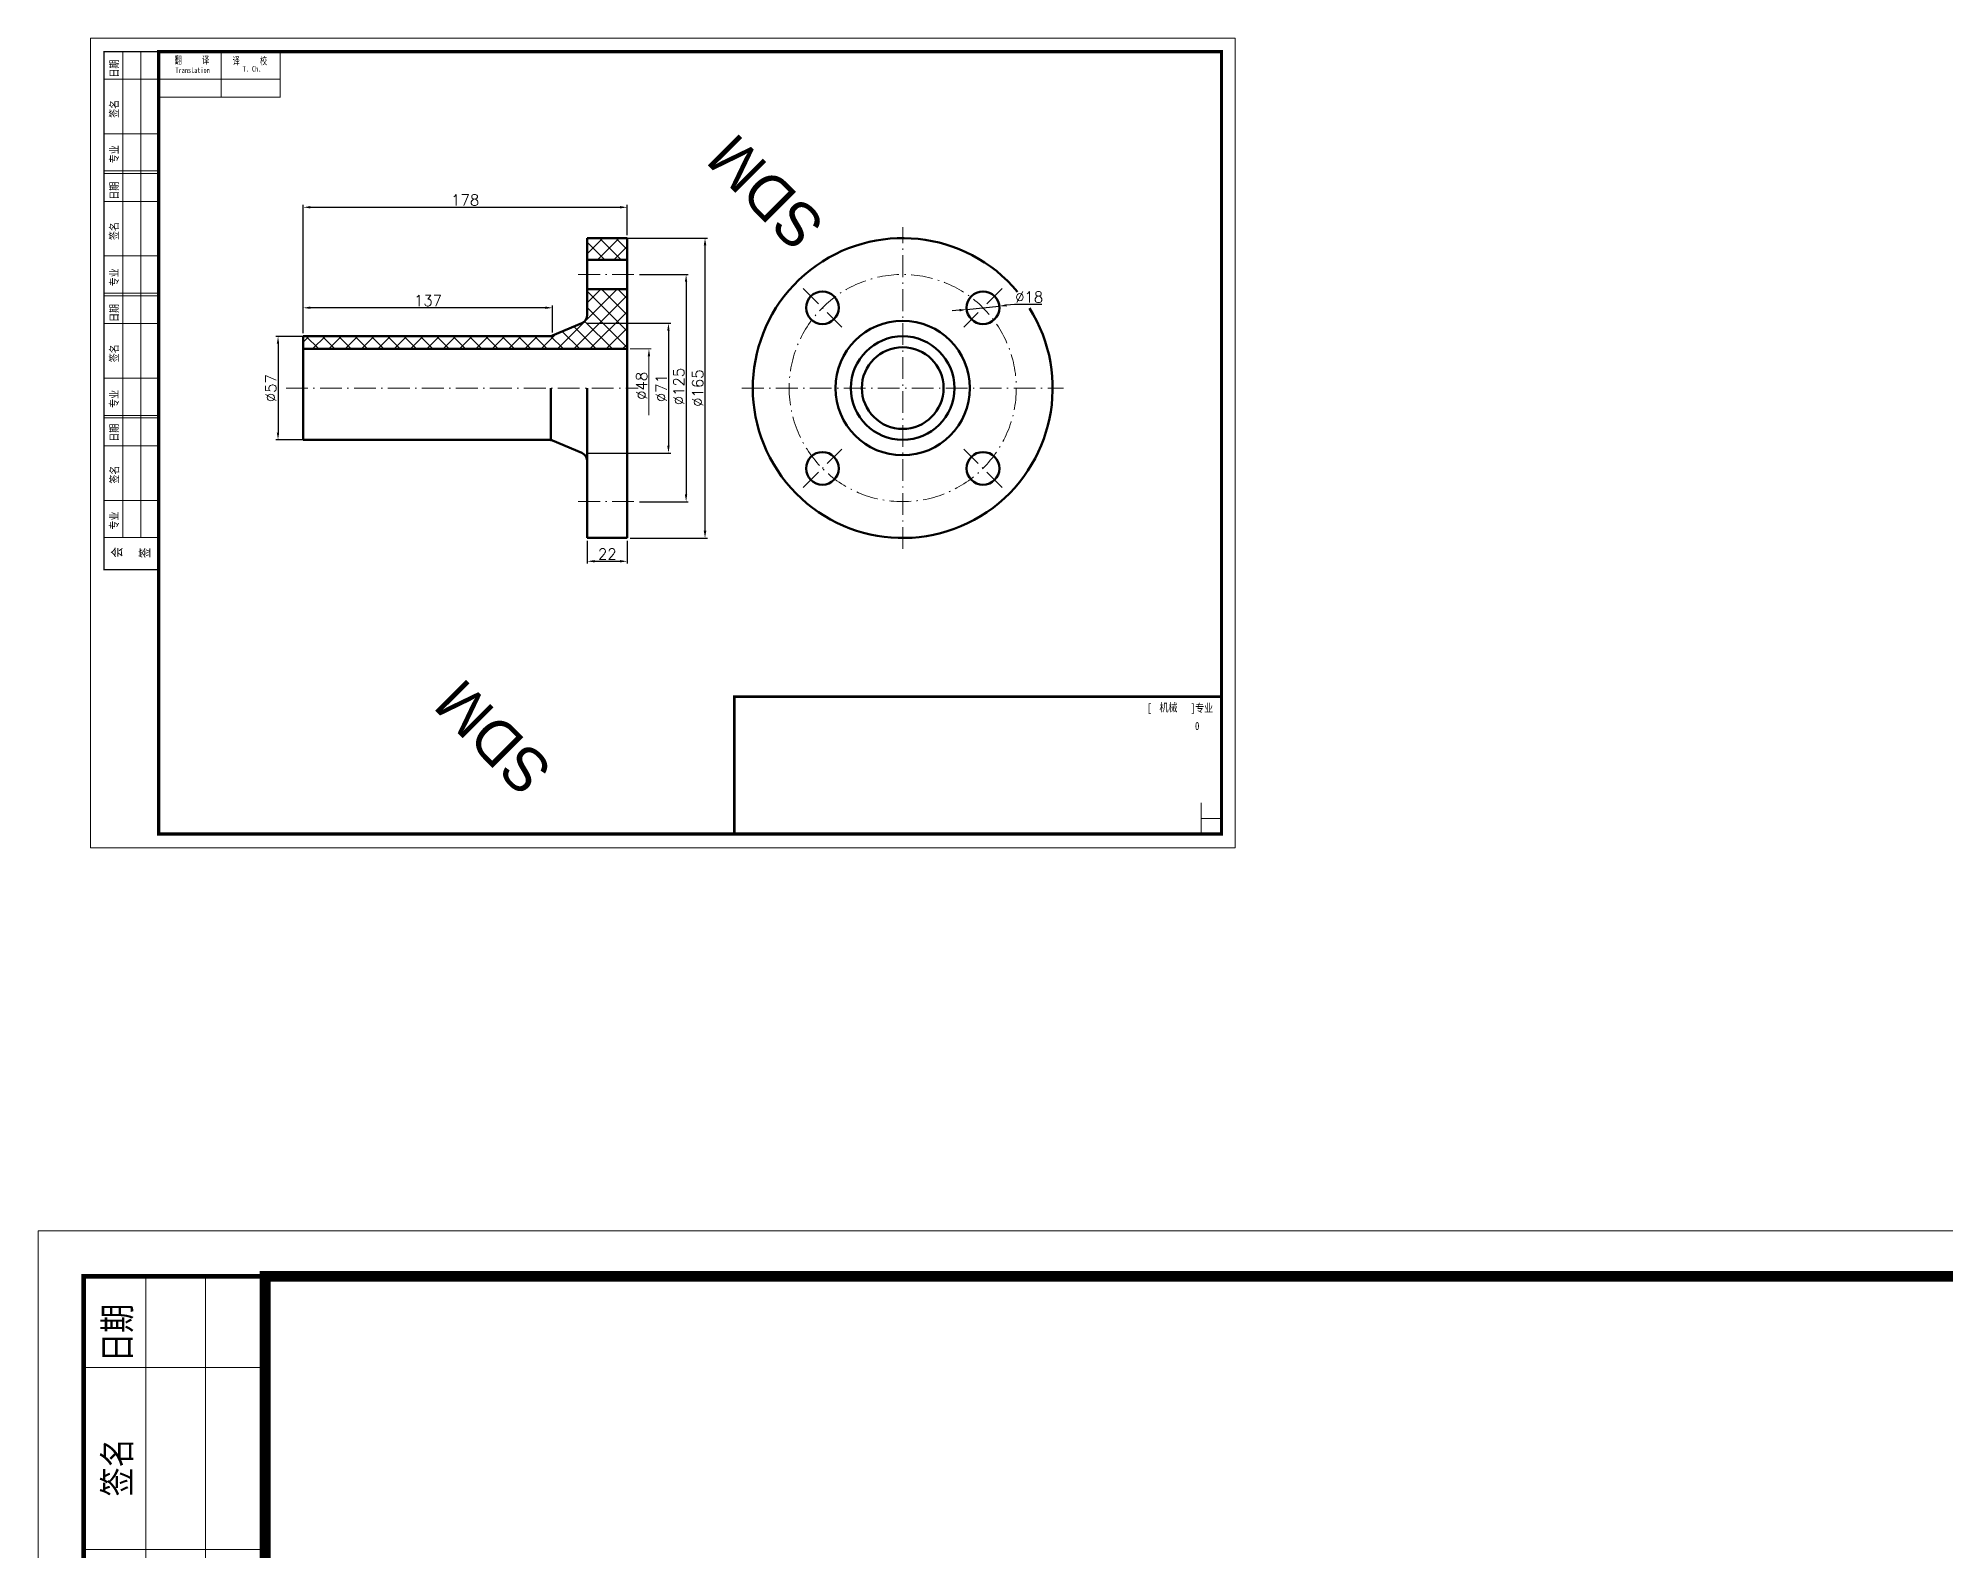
# Model space of a CAD drawing. Header units: millimetres. Extents: x -111403 to -40877, y -22 to 26358.
# Drawn here: x -52827 to -51777, y 1326 to 2159 of the extents above; entities that cross this region are included whole.
import ezdxf

# ---------------------------------------------------------------- set-up
doc = ezdxf.new("R2010")
doc.units = ezdxf.units.MM
doc.header["$PDMODE"] = 34
doc.header["$PDSIZE"] = -6
doc.linetypes.add('ACAD_ISO10W100', pattern=[18.7, 12, -3, 0.7, -3])
doc.linetypes.add('ACAD_ISO12W100', pattern=[22.4, 12, -3, 0.7, -3, 0.7, -3])
doc.layers.add('SDMDI', color=253, linetype='Continuous')
for name, color, linetype, lineweight in [('TK', 7, 'Continuous', 20), ('双点划线', 3, 'ACAD_ISO12W100', 18), ('标注', 7, 'Continuous', 18), ('粗实线', 2, 'Continuous', 70), ('细线', 4, 'Continuous', 13)]:
    doc.layers.add(name, color=color, linetype=linetype, lineweight=lineweight)
doc.styles.add('sdmdi', font='STCAIYUN.TTF', dxfattribs={"height": 16})
doc.styles.get("Standard").update_dxf_attribs({"font": 'txt.shx', "bigfont": 'hzfs.shx'})
doc.styles.add('宋体', font='SimSun.ttf', dxfattribs={"width": 0.7})
doc.dimstyles.new('ISO-25', dxfattribs={"dimtxt": 6, "dimasz": 4, "dimexe": 1.25, "dimexo": 1.625, "dimgap": 1, "dimtad": 1, "dimtoh": 1, "dimdec": 0, "dimdsep": 46, "dimtxsty": 'Standard', "dimcen": 2.5, "dimadec": 0, "dimazin": 0, "dimtfac": 1, "dimtdec": 0, "dimtmove": 0, "dimatfit": 3, "dimfxl": 0, "dimarcsym": 0})

# ---------------------------------------------------------------- blocks, each defined once
blk = doc.blocks.new('*D133')
at = {"layer": 'Defpoints', "color": 0, "ltscale": 50}
for p in [(-52502.9, 2065.5), (-52502.9, 2048.5), (-52681.3, 1994.5)]:
    blk.add_point(p, dxfattribs=at)
at = {"layer": '标注', "color": 0, "lineweight": -2, "ltscale": 50}
for p, q in [((-52681.3, 1996.2), (-52681.3, 2066.8)), ((-52677.3, 2065.5), (-52506.9, 2065.5)), ((-52502.9, 2050.2), (-52502.9, 2066.8))]:
    blk.add_line(p, q, dxfattribs=at)
at = {"layer": '标注', "color": 0, "ltscale": 50}
for points in [[(-52677.3, 2066.2), (-52677.3, 2064.9), (-52681.3, 2065.5)], [(-52506.9, 2066.2), (-52506.9, 2064.9), (-52502.9, 2065.5)]]:
    blk.add_solid(points, dxfattribs=at)
at = {"layer": '标注', "color": 0, "ltscale": 50, "insert": (-52592.1, 2069.5), "char_height": 6, "attachment_point": 5}
blk.add_mtext('178', dxfattribs=at)
blk = doc.blocks.new('*D134')
at = {"layer": 'Defpoints', "color": 0, "ltscale": 50}
for p in [(-52504.5, 2048.5), (-52460.1, 2048.5), (-52502.9, 1883.5)]:
    blk.add_point(p, dxfattribs=at)
at = {"layer": '标注', "color": 0, "lineweight": -2, "ltscale": 50}
for p, q in [((-52502.9, 2048.5), (-52458.8, 2048.5)), ((-52460.1, 1887.5), (-52460.1, 2044.5)), ((-52501.3, 1883.5), (-52458.8, 1883.5))]:
    blk.add_line(p, q, dxfattribs=at)
at = {"layer": '标注', "color": 0, "ltscale": 50}
for points in [[(-52460.8, 2044.5), (-52459.4, 2044.5), (-52460.1, 2048.5)], [(-52460.8, 1887.5), (-52459.4, 1887.5), (-52460.1, 1883.5)]]:
    blk.add_solid(points, dxfattribs=at)
at = {"layer": '标注', "color": 0, "ltscale": 50, "insert": (-52464.1, 1966), "char_height": 6, "attachment_point": 5, "rotation": 90}
blk.add_mtext('%%C165', dxfattribs=at)
blk = doc.blocks.new('*D135')
at = {"layer": 'Defpoints', "color": 0, "ltscale": 50}
for p in [(-52497.8, 2028.5), (-52497.8, 1903.5), (-52470.5, 1903.5)]:
    blk.add_point(p, dxfattribs=at)
at = {"layer": '标注', "color": 0, "lineweight": -2, "ltscale": 50}
for p, q in [((-52496.2, 2028.5), (-52469.3, 2028.5)), ((-52470.5, 2024.5), (-52470.5, 1907.5)), ((-52496.2, 1903.5), (-52469.3, 1903.5))]:
    blk.add_line(p, q, dxfattribs=at)
at = {"layer": '标注', "color": 0, "ltscale": 50}
for points in [[(-52471.2, 2024.5), (-52469.9, 2024.5), (-52470.5, 2028.5)], [(-52471.2, 1907.5), (-52469.9, 1907.5), (-52470.5, 1903.5)]]:
    blk.add_solid(points, dxfattribs=at)
at = {"layer": '标注', "color": 0, "ltscale": 50, "insert": (-52474.5, 1966.9), "char_height": 6, "attachment_point": 5, "rotation": 90}
blk.add_mtext('%%C125', dxfattribs=at)
blk = doc.blocks.new('*D136')
at = {"layer": 'Defpoints', "color": 0, "ltscale": 50}
for p in [(-52676.7, 1994.5), (-52695.1, 1937.5), (-52676.7, 1937.5)]:
    blk.add_point(p, dxfattribs=at)
at = {"layer": '标注', "color": 0, "lineweight": -2, "ltscale": 50}
for p, q in [((-52678.3, 1994.5), (-52696.4, 1994.5)), ((-52695.1, 1990.5), (-52695.1, 1941.5)), ((-52678.3, 1937.5), (-52696.4, 1937.5))]:
    blk.add_line(p, q, dxfattribs=at)
at = {"layer": '标注', "color": 0, "ltscale": 50}
for points in [[(-52695.8, 1990.5), (-52694.5, 1990.5), (-52695.1, 1994.5)], [(-52695.8, 1941.5), (-52694.5, 1941.5), (-52695.1, 1937.5)]]:
    blk.add_solid(points, dxfattribs=at)
at = {"layer": '标注', "color": 0, "ltscale": 50, "insert": (-52699.1, 1966), "char_height": 6, "attachment_point": 5, "rotation": 90}
blk.add_mtext('%%C57', dxfattribs=at)
blk = doc.blocks.new('*D137')
at = {"layer": 'Defpoints', "color": 0, "ltscale": 50}
for p in [(-52681.3, 2010.2), (-52681.3, 1994.9), (-52544, 1994.9)]:
    blk.add_point(p, dxfattribs=at)
at = {"layer": '标注', "color": 0, "lineweight": -2, "ltscale": 50}
for p, q in [((-52681.3, 1996.6), (-52681.3, 2011.5)), ((-52548, 2010.2), (-52677.3, 2010.2)), ((-52544, 1996.6), (-52544, 2011.5))]:
    blk.add_line(p, q, dxfattribs=at)
at = {"layer": '标注', "color": 0, "ltscale": 50}
for points in [[(-52677.3, 2010.9), (-52677.3, 2009.6), (-52681.3, 2010.2)], [(-52548, 2010.9), (-52548, 2009.6), (-52544, 2010.2)]]:
    blk.add_solid(points, dxfattribs=at)
at = {"layer": '标注', "color": 0, "ltscale": 50, "insert": (-52612.6, 2014.2), "char_height": 6, "attachment_point": 5}
blk.add_mtext('137', dxfattribs=at)
blk = doc.blocks.new('*D138')
at = {"layer": 'Defpoints', "color": 0, "ltscale": 50}
for p in [(-52526.9, 2001.7), (-52526.9, 1930.3), (-52480.2, 1930.3)]:
    blk.add_point(p, dxfattribs=at)
at = {"layer": '标注', "color": 0, "lineweight": -2, "ltscale": 50}
for p, q in [((-52525.3, 2001.7), (-52479, 2001.7)), ((-52480.2, 1997.7), (-52480.2, 1934.3)), ((-52525.3, 1930.3), (-52479, 1930.3))]:
    blk.add_line(p, q, dxfattribs=at)
at = {"layer": '标注', "color": 0, "ltscale": 50}
for points in [[(-52480.9, 1997.7), (-52479.6, 1997.7), (-52480.2, 2001.7)], [(-52480.9, 1934.3), (-52479.6, 1934.3), (-52480.2, 1930.3)]]:
    blk.add_solid(points, dxfattribs=at)
at = {"layer": '标注', "color": 0, "ltscale": 50, "insert": (-52484.2, 1966), "char_height": 6, "attachment_point": 5, "rotation": 90}
blk.add_mtext('%%C71', dxfattribs=at)
blk = doc.blocks.new('*D139')
at = {"layer": 'Defpoints', "color": 0, "ltscale": 50}
for p in [(-52524.9, 1883.5), (-52502.9, 1883.5), (-52502.9, 1870.7)]:
    blk.add_point(p, dxfattribs=at)
at = {"layer": '标注', "color": 0, "lineweight": -2, "ltscale": 50}
for p, q in [((-52524.9, 1881.9), (-52524.9, 1869.5)), ((-52502.9, 1881.9), (-52502.9, 1869.5)), ((-52520.9, 1870.7), (-52506.9, 1870.7))]:
    blk.add_line(p, q, dxfattribs=at)
at = {"layer": '标注', "color": 0, "ltscale": 50}
for points in [[(-52520.9, 1871.4), (-52520.9, 1870.1), (-52524.9, 1870.7)], [(-52506.9, 1871.4), (-52506.9, 1870.1), (-52502.9, 1870.7)]]:
    blk.add_solid(points, dxfattribs=at)
at = {"layer": '标注', "color": 0, "ltscale": 50, "insert": (-52513.9, 1874.7), "char_height": 6, "attachment_point": 5}
blk.add_mtext('22', dxfattribs=at)
blk = doc.blocks.new('*D140')
at = {"layer": 'Defpoints', "color": 0, "ltscale": 50}
for p in [(-52316.1, 2009.3), (-52298.2, 2011.2)]:
    blk.add_point(p, dxfattribs=at)
at = {"layer": '标注', "color": 0, "lineweight": -2, "ltscale": 50}
for p, q in [((-52320, 2008.9), (-52324, 2008.5)), ((-52316.1, 2009.3), (-52298.2, 2011.2)), ((-52289.7, 2012.1), (-52294.2, 2011.6)), ((-52274.7, 2012.1), (-52289.7, 2012.1))]:
    blk.add_line(p, q, dxfattribs=at)
at = {"layer": '标注', "color": 0, "ltscale": 50}
for points in [[(-52320.1, 2009.5), (-52320, 2008.2), (-52316.1, 2009.3)], [(-52294.2, 2012.2), (-52294.1, 2010.9), (-52298.2, 2011.2)]]:
    blk.add_solid(points, dxfattribs=at)
at = {"layer": '标注', "color": 0, "ltscale": 50, "insert": (-52281.7, 2016.1), "char_height": 6, "attachment_point": 5}
blk.add_mtext('∅18', dxfattribs=at)

msp = doc.modelspace()

# ---------------------------------------------------------------- hatches: boundary and pattern name
at = {"layer": '细线', "ltscale": 50}
h = msp.add_hatch(dxfattribs=at)
h.set_pattern_fill('ANSI37', color=256, scale=2, style=0)
h.set_pattern_definition([(45, (-112.9793, -31.353), (-4.49012806, 4.49012806), []), (135, (-112.9793, -31.353), (-4.49012806, -4.49012806), [])])
h.paths.add_polyline_path([(-52502.9022, 2036.5414), (-52502.9022, 2048.5414), (-52524.9022, 2048.5414), (-52524.9022, 2036.5414)])
h.paths.add_polyline_path([(-52502.9022, 2020.5414), (-52524.9022, 2020.5414), (-52524.9022, 2006.3492, -0.300844538), (-52527.9465, 2001.7475), (-52543.9649, 1994.9397, -0.100807064), (-52545.9206, 1994.5414), (-52681.2503, 1994.5414), (-52681.2503, 1987.5414), (-52502.9022, 1987.5414)])

# ---------------------------------------------------------------- linework, layer by layer
at = {"layer": 'TK', "color": 1}
for p, q in [((-52693.8544, 2126.1565), (-52693.8544, 2151.8374)), ((-52760.795, 2126.1565), (-52693.818, 2126.1565))]:
    msp.add_line(p, q, dxfattribs=at)
at = {"layer": 'TK', "color": 4}
for p, q in [((-52186.9881, 1720.586), (-52186.9881, 1737.7427)), ((-52175.8313, 1729.2322), (-52186.9881, 1729.2322))]:
    msp.add_line(p, q, dxfattribs=at)
at = {"layer": 'TK'}
for points in [[(-52798.3313, 1713.086), (-52168.3313, 1713.086), (-52168.3313, 2158.586), (-52798.3313, 2158.586)], [(-52827.1501, 17.2484), (-50727.1501, 17.2484), (-50727.1501, 1502.2484), (-52827.1501, 1502.2484)]]:
    msp.add_lwpolyline(points, close=True, dxfattribs=at)
at = {"layer": 'TK', "color": 1}
for points, const_width in [([(-52790.8313, 2151.086), (-52790.8313, 1866.086), (-52760.8313, 1866.086), (-52760.8313, 2151.086)], 0.75), ([(-52802.1501, 1477.2484), (-52802.1501, 527.2484), (-52702.1501, 527.2484), (-52702.1501, 1477.2484)], 2.5)]:
    msp.add_lwpolyline(points, close=True, dxfattribs=dict(at, const_width=const_width))
at = {"layer": 'TK', "color": 4, "linetype": 'Continuous'}
for points in [[(-52780.5596, 1883.7837), (-52780.5596, 2151.086)], [(-52770.6863, 1883.7837), (-52770.6863, 2151.086)], [(-52726.433, 2151.4207), (-52726.433, 2126.1565)], [(-52790.4146, 2136.0115), (-52760.795, 2136.0115)], [(-52760.795, 2136.0115), (-52693.818, 2136.0115)], [(-52790.4146, 2105.983), (-52760.795, 2105.983)], [(-52790.4328, 2084.109), (-52760.8131, 2084.109)], [(-52790.4146, 2085.5351), (-52760.795, 2085.5351)], [(-52790.4328, 2068.7611), (-52760.8131, 2068.7611)], [(-52790.4328, 2038.7325), (-52760.8131, 2038.7325)], [(-52790.4328, 2018.2846), (-52760.8131, 2018.2846)], [(-52790.4328, 2016.8585), (-52760.8131, 2016.8585)], [(-52790.4328, 2001.5106), (-52760.8131, 2001.5106)], [(-52790.4328, 1971.4821), (-52760.8131, 1971.4821)], [(-52790.4328, 1951.0342), (-52760.8131, 1951.0342)], [(-52790.4328, 1949.6081), (-52760.8131, 1949.6081)], [(-52790.4328, 1934.2602), (-52760.8131, 1934.2602)], [(-52790.4328, 1904.2316), (-52760.8131, 1904.2316)], [(-52790.4328, 1883.7837), (-52760.8131, 1883.7837)], [(-52767.9109, 586.2409), (-52767.9109, 1477.2484)], [(-52735.0002, 586.2409), (-52735.0002, 1477.2484)], [(-52800.761, 1427.0003), (-52702.0289, 1427.0003)], [(-52800.761, 1326.9052), (-52702.0289, 1326.9052)]]:
    msp.add_lwpolyline(points, dxfattribs=at)
at = {"layer": 'TK'}
for points in [[(-52760.8313, 1720.586, 1.8, 1.8, 0), (-52175.8313, 1720.586, 1.8, 1.8, 0), (-52175.8313, 2151.086, 1.8, 1.8, 0), (-52760.8313, 2151.086, 1.8, 1.8, 0)], [(-52702.1501, 42.2484, 6, 6, 0), (-50752.1501, 42.2484, 6, 6, 0), (-50752.1501, 1477.2484, 6, 6, 0), (-52702.1501, 1477.2484, 6, 6, 0)]]:
    msp.add_lwpolyline(points, format="xyseb", close=True, dxfattribs=at)
at = {"layer": 'TK', "color": 1, "linetype": 'Continuous', "const_width": 1.5}
msp.add_lwpolyline([(-52175.8313, 1720.586), (-52444.0116, 1720.586), (-52444.0116, 1796.2356), (-52175.8313, 1796.2666), (-52175.8313, 1720.586)], dxfattribs=at)
at = {"layer": '双点划线', "color": 1, "linetype": 'ACAD_ISO10W100'}
for p, q in [((-52351.2993, 1877.5414), (-52351.2993, 2054.5414)), ((-52529.9022, 2028.5414), (-52497.7758, 2028.5414)), ((-52406.1001, 2020.8421), (-52384.8868, 1999.6289)), ((-52296.4985, 2020.8421), (-52317.7117, 1999.6289)), ((-52690.7056, 1966.0414), (-52496.9022, 1966.0414)), ((-52439.7993, 1966.0414), (-52262.7993, 1966.0414)), ((-52406.1001, 1911.2406), (-52384.8868, 1932.4538)), ((-52296.4985, 1911.2406), (-52317.7117, 1932.4538)), ((-52529.9022, 1903.5414), (-52498.1971, 1903.5414))]:
    msp.add_line(p, q, dxfattribs=at)
msp.add_circle((-52351.2993, 1966.0414), 62.5, dxfattribs=at)
at = {"layer": '标注', "ltscale": 50}
for p, q in [((-52501.2772, 1987.5414), (-52489.7252, 1987.5414)), ((-52490.9752, 1983.5414), (-52490.9752, 1951.069))]:
    msp.add_line(p, q, dxfattribs=at)
msp.add_solid([(-52491.6419, 1983.5414), (-52490.3086, 1983.5414), (-52490.9752, 1987.5414)], dxfattribs=at)
at = {"layer": '粗实线'}
for p, q in [((-52524.9022, 2048.5414), (-52502.9022, 2048.5414)), ((-52524.9022, 2048.5414), (-52524.9022, 2006.3492)), ((-52502.9022, 1883.5414), (-52502.9022, 2048.5414)), ((-52524.9022, 2036.5414), (-52502.9022, 2036.5414)), ((-52524.9022, 2020.5414), (-52502.9022, 2020.5414)), ((-52543.9649, 1994.9397), (-52527.9465, 2001.7475)), ((-52681.2503, 1994.5414), (-52545.9206, 1994.5414)), ((-52681.2503, 1994.5414), (-52681.2503, 1937.5414)), ((-52681.2503, 1987.5414), (-52502.9022, 1987.5414)), ((-52544.9022, 1937.5414), (-52544.9022, 1966.0414)), ((-52524.9022, 1883.5414), (-52524.9022, 1966.0414)), ((-52681.2503, 1937.5414), (-52545.9206, 1937.5414)), ((-52543.9649, 1937.143), (-52527.9465, 1930.3352)), ((-52524.9022, 1883.5414), (-52502.9022, 1883.5414))]:
    msp.add_line(p, q, dxfattribs=at)
at = {"layer": '粗实线', "ltscale": 50}
for centre, radius in [((-52395.4934, 2010.2355), 9), ((-52307.1051, 2010.2355), 9), ((-52351.2993, 1966.0414), 37), ((-52351.2993, 1966.0414), 28.5), ((-52351.2993, 1966.0414), 22.5), ((-52395.4934, 1921.8472), 9), ((-52307.1051, 1921.8472), 9)]:
    msp.add_circle(centre, radius, dxfattribs=at)
msp.add_arc((-52351.2993, 1966.0414), 82.5, 39.9818225, 32.2717406, dxfattribs=at)
at = {"layer": '粗实线'}
for centre, start, end in [((-52529.9022, 2006.3492), 293.025492, 0), ((-52545.9206, 1999.5414), 270, 293.025492), ((-52545.9206, 1932.5414), 66.974508, 90), ((-52529.9022, 1925.7335), 0, 66.974508)]:
    msp.add_arc(centre, 5, start, end, dxfattribs=at)

# ---------------------------------------------------------------- texts
at = {"layer": 'SDMDI', "style": 'sdmdi'}
for p in [(-52393.0734, 2056.99), (-52543.0734, 1756.99)]:
    msp.add_text('SDM', height=24, rotation=135, dxfattribs=at).set_placement(p)
at = {"layer": 'TK', "color": 4, "style": '宋体', "width": 0.8}
for s, height, p in [('日期', 4.40538, (-52783.089, 2136.945)), ('签名', 4.40538, (-52783.089, 2114.7505)), ('专业', 4.40538, (-52783.089, 2089.7985)), ('日期', 4.40538, (-52783.1072, 2069.6946)), ('签名', 4.40538, (-52783.1072, 2047.5001)), ('专业', 4.40538, (-52783.1072, 2022.0534)), ('日期', 4.40538, (-52783.1072, 2002.4441)), ('签名', 4.40538, (-52783.1072, 1980.2496)), ('专业', 4.40538, (-52783.1072, 1955.1868)), ('日期', 4.40538, (-52783.1072, 1936.5061)), ('签名', 4.40538, (-52783.0113, 1913.4948)), ('专业', 4.40538, (-52783.1072, 1888.2027)), ('会', 5.2865, (-52781.1806, 1872.7635)), ('签', 5.2865, (-52765.8046, 1872.4935)), ('日期', 14.68461, (-52776.3425, 1430.112)), ('签名', 14.68461, (-52776.3425, 1356.1303))]:
    msp.add_text(s, height=height, rotation=90, dxfattribs=at).set_placement(p)
at = {"layer": 'TK', "style": '宋体', "width": 0.7}
for s, height, p in [('翻     译', 4.05, (-52752.0154, 2144.4571)), ('Translation', 3, (-52751.553, 2139.4236)), ('译     校', 4.05, (-52720.1425, 2144.0684)), ('T. Ch.', 3, (-52714.5938, 2140.1729))]:
    msp.add_text(s, height=height, dxfattribs=at).set_placement(p)
at = {"layer": 'TK', "color": 4, "style": '宋体', "width": 0.8}
for s, height, p in [('[         ]专业', 4.405384, (-52216.6935, 1787.7367)), ('机械', 4.40538, (-52209.9798, 1788.0314)), ('0', 4.4054, (-52190.4168, 1777.9075))]:
    msp.add_text(s, height=height, dxfattribs=at).set_placement(p)
at = {"layer": '标注', "ltscale": 50, "insert": (-52494.9752, 1967.3052), "char_height": 6, "attachment_point": 5, "rotation": 90}
msp.add_mtext('%%C48', dxfattribs=at)

# ---------------------------------------------------------------- dimensions: what is measured, and where the dimension line sits
at = {"layer": '标注', "ltscale": 50}
for base, p1, p2, picture, middle in [((-52502.9022, 2065.5358), (-52681.2503, 1994.5414), (-52502.9022, 2048.5414), '*D133', (-52592.0762, 2069.5358)), ((-52681.2503, 2010.2261), (-52543.9649, 1994.9397), (-52681.2503, 1994.9397), '*D137', (-52612.6076, 2014.2261)), ((-52502.9022, 1870.7334), (-52524.9022, 1883.5414), (-52502.9022, 1883.5414), '*D139', (-52513.9022, 1874.7334))]:
    dim = msp.add_linear_dim(base=base, p1=p1, p2=p2, dimstyle='ISO-25', dxfattribs=at)
    dim.commit()
    dim.dimension.update_dxf_attribs({"geometry": picture, "text_midpoint": middle})
for base, p1, p2, picture, middle in [((-52460.0842, 2048.5414), (-52502.9022, 1883.5414), (-52504.5114, 2048.5414), '*D134', (-52460.0842, 1966.0414)), ((-52470.5192, 1903.5414), (-52497.7758, 2028.5414), (-52497.7758, 1903.5414), '*D135', (-52470.5192, 1966.8607)), ((-52480.2218, 1930.3352), (-52526.9465, 2001.7475), (-52526.9465, 1930.3352), '*D138', (-52480.2218, 1966.0414))]:
    dim = msp.add_linear_dim(base=base, p1=p1, p2=p2, angle=90, text='%%C<>', dimstyle='ISO-25', dxfattribs=at)
    dim.commit()
    dim.dimension.update_dxf_attribs({"geometry": picture, "text_midpoint": middle, "dimtype": 160})
dim = msp.add_diameter_dim_2p(p1=(-52316.0564, 2009.3003), p2=(-52298.1538, 2011.1708), dimstyle='ISO-25', dxfattribs=at)
dim.commit()
dim.dimension.update_dxf_attribs({"geometry": '*D140', "text_midpoint": (-52289.7261, 2012.0513), "dimtype": 163})
dim = msp.add_linear_dim(base=(-52695.1451, 1937.5414), p1=(-52676.6895, 1994.5414), p2=(-52676.6895, 1937.5414), angle=90, text='%%C<>', dimstyle='ISO-25', dxfattribs=at)
dim.commit()
dim.dimension.update_dxf_attribs({"geometry": '*D136', "text_midpoint": (-52699.1451, 1966.0414)})

doc.saveas('drawing.dxf')
